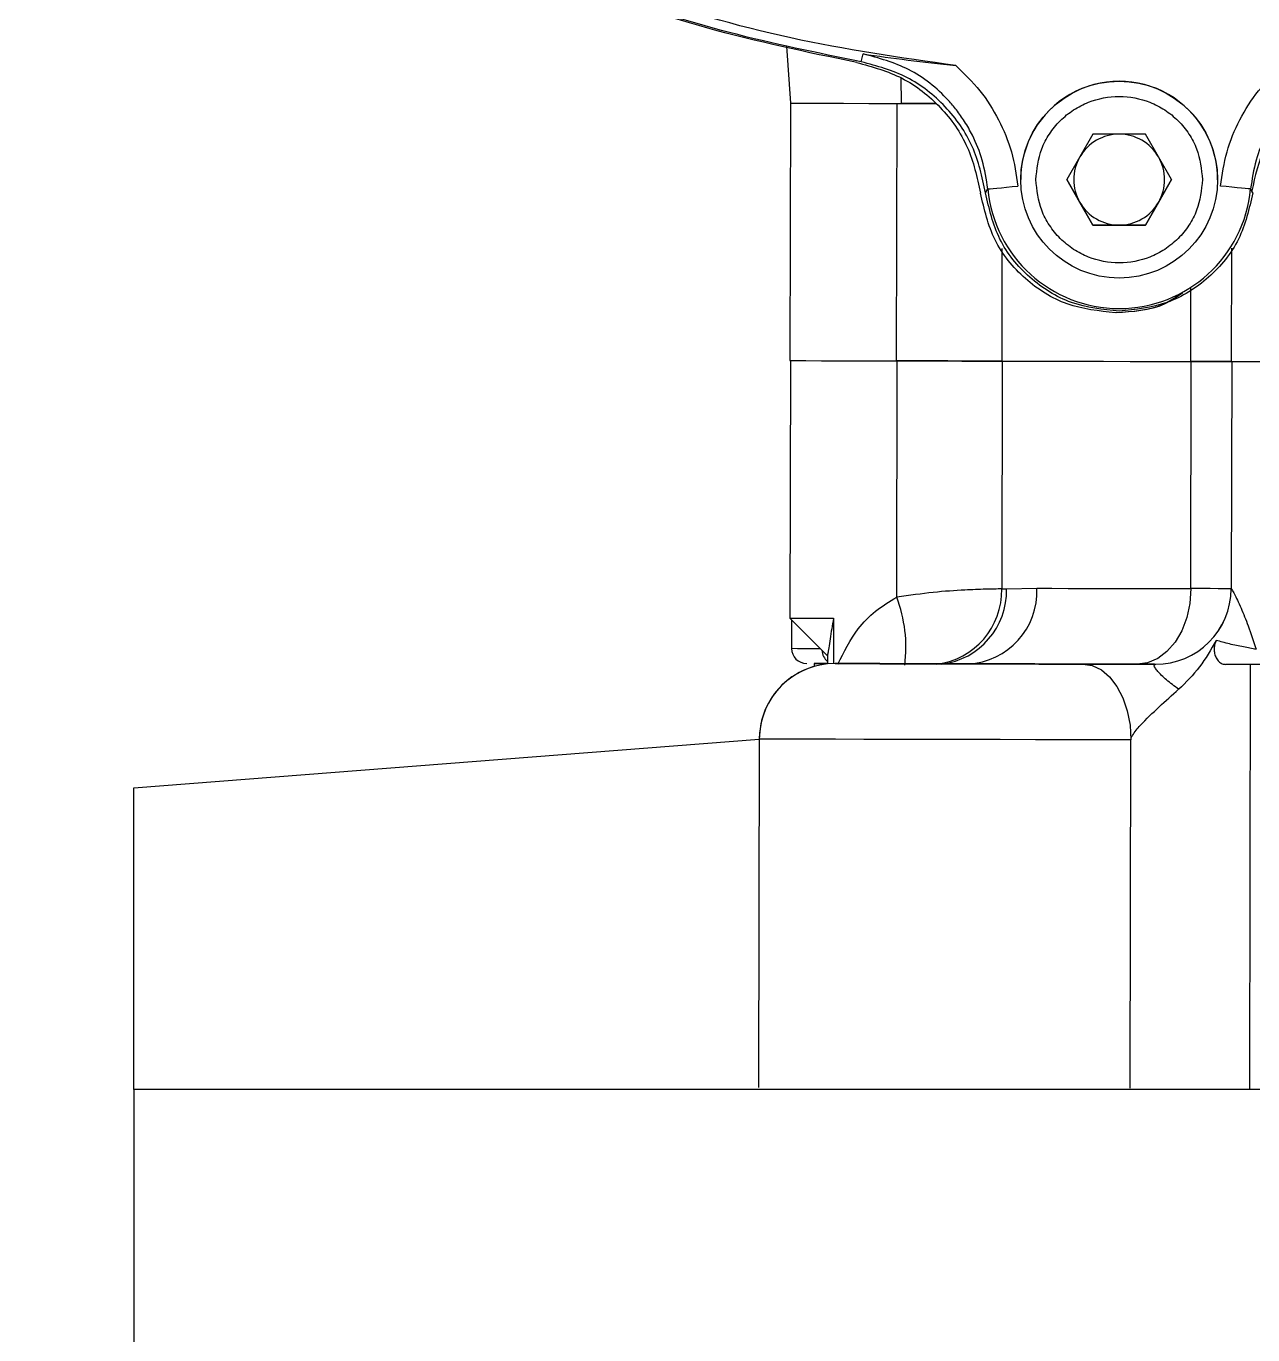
# Model space of a CAD drawing. Header units: millimetres. Extents: x 2085 to 4229, y 754 to 2271.
# Drawn here: x 2658.3 to 2739.3, y 1855.2 to 1941.6 of the extents above; entities that cross this region are included whole.
import ezdxf

# ---------------------------------------------------------------- set-up
doc = ezdxf.new("R2010")
doc.units = ezdxf.units.MM

msp = doc.modelspace()

# ---------------------------------------------------------------- linework, layer by layer
at = {"color": 7, "linetype": 'Continuous', "lineweight": 25}
for p, q in [((2708.51, 1940.29), (2708.765, 1936.532)), ((2713.451, 1939.27), (2713.57, 1939.787)), ((2716.1, 1936.516), (2716.077, 1938.199)), ((2708.765, 1936.532), (2708.728, 1919.532)), ((2715.784, 1919.517), (2715.821, 1936.517)), ((2718.316, 1936.511), (2716.1, 1936.516)), ((2728.746, 1934.484), (2727.014, 1931.484)), ((2732.211, 1934.484), (2728.746, 1934.484)), ((2733.943, 1931.484), (2732.211, 1934.484)), ((2721.653, 1930.619), (2721.802, 1930.869)), ((2723.978, 1931.491), (2723.978, 1931.491)), ((2727.014, 1931.484), (2728.746, 1928.484)), ((2727.88, 1929.984), (2727.014, 1931.484)), ((2732.211, 1928.484), (2733.943, 1931.484)), ((2733.943, 1931.484), (2733.077, 1929.984)), ((2736.978, 1931.478), (2736.978, 1931.478)), ((2739.305, 1930.619), (2739.155, 1930.869)), ((2728.746, 1928.484), (2727.88, 1929.984)), ((2733.077, 1929.984), (2732.211, 1928.484)), ((2728.746, 1928.484), (2732.211, 1928.484)), ((2728.746, 1928.484), (2728.746, 1928.484)), ((2730.478, 1928.484), (2728.746, 1928.484)), ((2732.211, 1928.484), (2730.478, 1928.484)), ((2732.211, 1928.484), (2732.211, 1928.484)), ((2722.739, 1926.928), (2722.723, 1919.502)), ((2737.887, 1926.967), (2737.871, 1919.469)), ((2735.207, 1919.475), (2735.217, 1924.336)), ((2708.765, 1919.532), (2708.728, 1902.532)), ((2715.787, 1903.908), (2715.821, 1919.517)), ((2722.759, 1919.502), (2722.727, 1904.452)), ((2735.207, 1919.475), (2735.215, 1919.475)), ((2735.211, 1904.475), (2735.243, 1919.475)), ((2735.243, 1919.475), (2735.251, 1919.475)), ((2737.908, 1919.469), (2737.876, 1904.469)), ((2722.727, 1904.452), (2723.04, 1904.451)), ((2723.04, 1904.451), (2725.046, 1904.497)), ((2708.728, 1902.532), (2711.223, 1900.026)), ((2708.85, 1902.41), (2708.846, 1900.532)), ((2711.618, 1902.526), (2711.611, 1899.524)), ((2711.223, 1900.167), (2711.222, 1899.501)), ((2710.344, 1899.528), (2710.343, 1899.334)), ((2720.508, 1899.506), (2720.501, 1899.506)), ((2721.44, 1899.505), (2720.844, 1899.506)), ((2731.673, 1899.482), (2731.669, 1899.482)), ((2732.869, 1899.48), (2732.869, 1899.48)), ((2732.869, 1899.48), (2732.869, 1899.48)), ((2739.14, 1899.466), (2739.081, 1871.466)), ((2706.714, 1894.536), (2706.665, 1871.536)), ((2706.714, 1894.536), (2706.714, 1894.536)), ((2731.206, 1871.483), (2731.255, 1894.483)), ((2665.406, 1871.399), (2665.406, 1849.399)), ((2875.406, 1871.399), (2665.406, 1871.399))]:
    msp.add_line(p, q, dxfattribs=at)
at = {"linetype": 'ByBlock'}
for p, q in [((2665.406, 1891.323), (2706.714, 1894.536)), ((2665.406, 1871.399), (2665.406, 1891.323))]:
    msp.add_line(p, q, dxfattribs=at)
at = {"color": 7, "linetype": 'Continuous', "lineweight": 25, "flags": 128}
for points in [[(2708.765, 1936.532), (2708.774, 1936.532), (2709.071, 1936.531), (2709.777, 1936.53), (2710.86, 1936.527), (2712.272, 1936.524), (2713.951, 1936.521), (2715.821, 1936.517)], [(2715.821, 1936.517), (2717.002, 1936.514), (2718.124, 1936.512), (2718.377, 1936.511)], [(2721.802, 1930.869), (2721.846, 1930.873), (2721.964, 1930.885), (2722.15, 1930.902), (2722.398, 1930.926), (2722.698, 1930.954), (2723.039, 1930.986), (2723.409, 1931.021), (2723.793, 1931.058)], [(2739.155, 1930.869), (2739.111, 1930.873), (2738.994, 1930.885), (2738.808, 1930.902), (2738.56, 1930.926), (2738.26, 1930.954), (2737.919, 1930.986), (2737.549, 1931.021), (2737.165, 1931.058)], [(2708.728, 1919.532), (2708.737, 1919.532), (2709.035, 1919.531), (2709.741, 1919.53), (2710.824, 1919.527), (2712.236, 1919.524), (2713.914, 1919.521), (2715.784, 1919.517)], [(2708.728, 1919.532), (2708.737, 1919.532), (2709.035, 1919.531), (2709.741, 1919.53), (2710.824, 1919.527), (2712.236, 1919.524), (2713.914, 1919.521), (2715.784, 1919.517)], [(2708.765, 1919.532), (2708.774, 1919.532), (2709.071, 1919.531), (2709.777, 1919.53), (2710.86, 1919.527), (2712.272, 1919.524), (2713.951, 1919.521), (2715.821, 1919.517)], [(2708.765, 1919.532), (2708.774, 1919.532), (2709.071, 1919.531), (2709.777, 1919.53), (2710.86, 1919.527), (2712.272, 1919.524), (2713.951, 1919.521), (2715.821, 1919.517)], [(2715.784, 1919.517), (2716.965, 1919.514), (2718.088, 1919.512), (2719.135, 1919.509), (2720.09, 1919.507), (2720.939, 1919.506), (2721.667, 1919.504), (2722.265, 1919.503), (2722.723, 1919.502)], [(2722.723, 1919.502), (2722.265, 1919.503), (2721.667, 1919.504), (2720.939, 1919.506), (2720.09, 1919.507), (2719.135, 1919.509), (2718.088, 1919.512), (2716.965, 1919.514), (2715.784, 1919.517)], [(2722.759, 1919.502), (2722.302, 1919.503), (2721.704, 1919.504), (2720.975, 1919.506), (2720.126, 1919.507), (2719.171, 1919.509), (2718.124, 1919.512), (2717.002, 1919.514), (2715.821, 1919.517)], [(2715.821, 1919.517), (2717.002, 1919.514), (2718.124, 1919.512), (2719.171, 1919.509), (2720.126, 1919.507), (2720.975, 1919.506), (2721.704, 1919.504), (2722.302, 1919.503), (2722.759, 1919.502)], [(2722.723, 1919.502), (2723.737, 1919.5), (2724.917, 1919.497), (2726.259, 1919.494), (2727.757, 1919.491), (2729.407, 1919.487), (2731.203, 1919.484), (2733.138, 1919.479), (2735.207, 1919.475)], [(2722.723, 1919.502), (2723.737, 1919.5), (2724.917, 1919.497), (2726.259, 1919.494), (2727.757, 1919.491), (2729.407, 1919.487), (2731.203, 1919.484), (2733.138, 1919.479), (2735.207, 1919.475)], [(2722.759, 1919.502), (2723.774, 1919.5), (2724.954, 1919.497), (2726.295, 1919.494), (2727.794, 1919.491), (2729.444, 1919.487), (2731.239, 1919.483), (2733.175, 1919.479), (2735.243, 1919.475)], [(2722.759, 1919.502), (2723.774, 1919.5), (2724.954, 1919.497), (2726.295, 1919.494), (2727.794, 1919.491), (2729.444, 1919.487), (2731.239, 1919.483), (2733.175, 1919.479), (2735.243, 1919.475)], [(2735.207, 1919.475), (2735.887, 1919.474), (2736.488, 1919.472), (2737.003, 1919.471), (2737.427, 1919.47), (2737.756, 1919.47), (2737.871, 1919.469)], [(2737.871, 1919.469), (2737.757, 1919.47), (2737.429, 1919.47), (2737.006, 1919.471), (2736.493, 1919.472), (2735.893, 1919.474), (2735.215, 1919.475)], [(2735.243, 1919.475), (2735.923, 1919.473), (2736.524, 1919.472), (2737.039, 1919.471), (2737.463, 1919.47), (2737.792, 1919.469), (2737.908, 1919.469)], [(2737.908, 1919.469), (2737.793, 1919.469), (2737.466, 1919.47), (2737.043, 1919.471), (2736.529, 1919.472), (2735.93, 1919.473), (2735.251, 1919.475)], [(2737.871, 1919.469), (2738.009, 1919.469), (2738.493, 1919.468), (2739.303, 1919.466), (2740.404, 1919.464), (2741.746, 1919.461), (2743.272, 1919.458), (2744.912, 1919.454), (2746.595, 1919.45), (2748.246, 1919.447), (2749.792, 1919.444), (2751.164, 1919.441)], [(2737.874, 1919.469), (2738.009, 1919.469), (2738.493, 1919.468), (2739.303, 1919.466), (2740.404, 1919.464), (2741.746, 1919.461), (2743.272, 1919.458), (2744.912, 1919.454), (2746.595, 1919.45), (2748.246, 1919.447), (2749.792, 1919.444), (2751.164, 1919.441)], [(2737.908, 1919.469), (2738.046, 1919.469), (2738.529, 1919.468), (2739.339, 1919.466), (2740.44, 1919.464), (2741.783, 1919.461), (2743.308, 1919.458), (2744.949, 1919.454), (2746.631, 1919.45), (2748.282, 1919.447), (2749.828, 1919.444), (2751.2, 1919.441)], [(2737.91, 1919.469), (2738.046, 1919.469), (2738.529, 1919.468), (2739.339, 1919.466), (2740.44, 1919.464), (2741.783, 1919.461), (2743.308, 1919.458), (2744.949, 1919.454), (2746.631, 1919.45), (2748.282, 1919.447), (2749.828, 1919.444), (2751.2, 1919.441)], [(2725.046, 1904.497), (2726.032, 1904.495), (2727.104, 1904.492), (2728.26, 1904.49), (2729.497, 1904.487), (2730.813, 1904.484), (2732.206, 1904.481), (2733.673, 1904.478), (2735.211, 1904.475)], [(2735.211, 1904.475), (2735.141, 1903.5), (2734.938, 1902.562), (2734.61, 1901.698), (2734.169, 1900.942), (2733.633, 1900.321), (2733.021, 1899.86), (2732.358, 1899.577), (2731.669, 1899.482)], [(2737.876, 1904.469), (2737.76, 1904.469), (2737.431, 1904.47), (2737.007, 1904.471), (2736.492, 1904.472), (2735.891, 1904.473), (2735.211, 1904.475)], [(2708.728, 1902.532), (2708.918, 1902.531), (2709.48, 1902.53), (2710.392, 1902.528), (2711.618, 1902.526)], [(2708.846, 1900.532), (2708.893, 1900.532), (2709.236, 1900.531), (2709.896, 1900.529), (2710.724, 1900.528)], [(2711.222, 1899.527), (2711.122, 1899.527), (2710.565, 1899.528), (2710.346, 1899.528), (2710.478, 1899.528), (2710.953, 1899.527), (2711.222, 1899.527)], [(2720.558, 1899.507), (2721.165, 1899.505), (2722.168, 1899.503), (2722.884, 1899.502), (2723.275, 1899.501), (2723.319, 1899.501), (2723.014, 1899.501), (2722.376, 1899.503), (2721.44, 1899.505)], [(2728.085, 1899.49), (2728.705, 1899.393), (2729.301, 1899.107), (2729.85, 1898.644), (2730.331, 1898.021), (2730.725, 1897.262), (2731.017, 1896.397), (2731.196, 1895.459), (2731.255, 1894.483)], [(2731.255, 1894.483), (2729.323, 1894.487), (2727.204, 1894.492), (2724.949, 1894.497), (2722.614, 1894.502), (2720.257, 1894.507), (2717.935, 1894.512), (2715.708, 1894.516), (2713.628, 1894.521), (2711.748, 1894.525), (2710.115, 1894.528), (2708.768, 1894.531), (2707.74, 1894.534), (2707.059, 1894.535), (2706.739, 1894.536), (2706.714, 1894.536)]]:
    msp.add_lwpolyline(points, dxfattribs=at)
at = {"color": 7, "linetype": 'Continuous', "lineweight": 25}
msp.add_circle((2730.478, 1931.484), 6.5, dxfattribs=at)
for centre, radius, start, end in [((2730.478, 1931.485), 6.5, 359.93876, 180), ((2730.478, 1931.484), 3, 90, 150), ((2730.478, 1931.484), 3, 30, 90), ((2730.478, 1931.484), 3, 150, 210), ((2730.478, 1931.484), 3, 330, 30), ((2730.479, 1931.69), 8.715, 185.40246, 354.59754), ((2730.478, 1931.484), 3, 210, 270), ((2730.478, 1931.484), 3, 270, 330), ((2717.816, 1904.359), 4.912, 277.26115, 1.08356), ((2718.139, 1904.345), 4.902, 277.47784, 1.23352), ((2720.27, 1904.282), 4.782, 272.85392, 2.57258), ((2732.876, 1904.48), 5, 269.87751, 359.87751), ((2732.879, 1904.479), 4.999, 269.88745, 359.88744), ((2737.883, 1906.861), 2.392, 269.82061, 269.88705), ((2707.246, 1900.631), 9.148, 352.43919, 20.99236), ((2709.846, 1900.529), 1, 179.87751, 269.87751), ((2711.902, 1900.46), 1.051, 183.37387, 229.71634), ((2711.714, 1894.525), 5, 89.87751, 179.87751), ((2711.714, 1894.526), 5, 105.91096, 179.87751)]:
    msp.add_arc(centre, radius, start, end, dxfattribs=at)
for points in [[(2719.689, 1939.016), (2716.038, 1939.54), (2708.735, 1940.588), (2698.091, 1943.708), (2687.848, 1947.916), (2678.148, 1953.271), (2669.108, 1959.676), (2660.846, 1967.057), (2653.465, 1975.319), (2647.06, 1984.358), (2641.705, 1994.059), (2637.497, 2004.302), (2634.377, 2014.945), (2633.329, 2022.249), (2632.805, 2025.9)], [(2713.147, 1939.219), (2709.853, 1939.905), (2703.264, 1941.278), (2693.712, 1944.599), (2684.529, 1948.803), (2675.826, 1953.938), (2667.689, 1959.928), (2660.204, 1966.715), (2653.449, 1974.229), (2647.494, 1982.391), (2642.396, 1991.116), (2638.231, 2000.317), (2634.952, 2009.883), (2633.607, 2016.478), (2632.935, 2019.775)], [(2713.451, 1939.27), (2710.537, 1939.858), (2704.71, 1941.034), (2696.215, 1943.786), (2687.986, 1947.234), (2680.115, 1951.434), (2672.615, 1956.279), (2668.021, 1960.053), (2665.725, 1961.941)], [(2713.147, 1939.219), (2714.175, 1938.937), (2716.23, 1938.372), (2718.764, 1936.355), (2720.642, 1933.717), (2721.095, 1931.634), (2721.322, 1930.593)], [(2730.235, 1922.69), (2729.15, 1922.807), (2726.978, 1923.04), (2724.166, 1924.823), (2722.059, 1927.401), (2721.568, 1929.529), (2721.322, 1930.593)], [(2730.479, 1922.799), (2729.404, 1922.913), (2727.253, 1923.14), (2724.467, 1924.904), (2722.38, 1927.458), (2721.895, 1929.565), (2721.653, 1930.619)], [(2739.305, 1930.619), (2739.062, 1929.565), (2738.578, 1927.458), (2736.491, 1924.904), (2733.705, 1923.14), (2731.554, 1922.913), (2730.479, 1922.799)], [(2728.085, 1899.49), (2728.817, 1899.488), (2730.281, 1899.485), (2732.007, 1899.482), (2732.869, 1899.48)]]:
    msp.add_open_spline(points, degree=3, dxfattribs=at)
for points, knots in [([(2713.57, 1939.787), (2714.542, 1939.65), (2716.475, 1939.377), (2718.621, 1939.136), (2719.689, 1939.016)], [0, 0, 0, 0, 0.502443, 1, 1, 1, 1]), ([(2721.802, 1930.869), (2721.706, 1931.51), (2721.521, 1932.733), (2720.919, 1934.213), (2720.304, 1935.302), (2719.762, 1936.068), (2718.667, 1937.356), (2716.708, 1938.935), (2714.602, 1939.507), (2713.57, 1939.787)], [0, 0, 0, 0, 0.149059, 0.284486, 0.365253, 0.437407, 0.500452, 0.755467, 1, 1, 1, 1]), ([(2747.388, 1939.787), (2746.354, 1939.512), (2744.961, 1939.141), (2743.426, 1938.187), (2742.546, 1937.508), (2741.707, 1936.693), (2740.881, 1935.674), (2740.099, 1934.363), (2739.437, 1932.734), (2739.252, 1931.51), (2739.155, 1930.869)], [0, 0, 0, 0, 0.24429, 0.329036, 0.41449, 0.500125, 0.597992, 0.71577, 0.851072, 1, 1, 1, 1]), ([(2721.653, 1930.619), (2721.427, 1931.665), (2720.975, 1933.753), (2719.096, 1936.402), (2716.551, 1938.423), (2714.485, 1938.988), (2713.451, 1939.27)], [0, 0, 0, 0, 0.250065, 0.499446, 0.749386, 1, 1, 1, 1]), ([(2719.689, 1939.016), (2720.242, 1938.482), (2721.344, 1937.418), (2722.563, 1935.461), (2723.45, 1933.332), (2723.678, 1931.817), (2723.793, 1931.058)], [0, 0, 0, 0, 0.250755, 0.499989, 0.749233, 1, 1, 1, 1]), ([(2737.165, 1931.058), (2737.279, 1931.817), (2737.508, 1933.332), (2738.395, 1935.461), (2739.614, 1937.418), (2740.716, 1938.482), (2741.268, 1939.016)], [0, 0, 0, 0, 0.250767, 0.500011, 0.749245, 1, 1, 1, 1]), ([(2747.394, 1939.146), (2746.365, 1938.868), (2744.306, 1938.312), (2741.766, 1936.306), (2739.907, 1933.731), (2739.455, 1931.713), (2739.236, 1930.735)], [0, 0, 0, 0, 0.253769, 0.507538, 0.761308, 1, 1, 1, 1]), ([(2724.978, 1931.484), (2725.052, 1932.176), (2725.165, 1933.241), (2725.851, 1934.521), (2726.561, 1935.401), (2727.442, 1936.116), (2728.722, 1936.78), (2730.478, 1937.117), (2732.235, 1936.78), (2733.515, 1936.116), (2734.396, 1935.401), (2735.106, 1934.521), (2735.792, 1933.241), (2735.905, 1932.176), (2735.978, 1931.484)], [0, 0, 0, 0, 0.119728, 0.18418, 0.25, 0.31582, 0.380272, 0.5, 0.619728, 0.68418, 0.75, 0.81582, 0.880272, 1, 1, 1, 1]), ([(2735.978, 1931.484), (2735.905, 1930.793), (2735.792, 1929.728), (2735.106, 1928.448), (2734.396, 1927.568), (2733.515, 1926.853), (2732.235, 1926.189), (2730.478, 1925.852), (2728.722, 1926.189), (2727.442, 1926.853), (2726.561, 1927.568), (2725.851, 1928.448), (2725.165, 1929.728), (2725.052, 1930.793), (2724.978, 1931.484)], [0, 0, 0, 0, 0.119728, 0.18418, 0.25, 0.31582, 0.380272, 0.5, 0.619728, 0.68418, 0.75, 0.81582, 0.880272, 1, 1, 1, 1]), ([(2734.651, 1924.004), (2734.25, 1923.733), (2732.945, 1922.851), (2731.344, 1922.756), (2730.235, 1922.69)], [0, 0, 0, 0, 0.307191, 1, 1, 1, 1]), ([(2734.688, 1924.003), (2734.287, 1923.733), (2732.981, 1922.851), (2731.381, 1922.756), (2730.272, 1922.69)], [0, 0, 0, 0, 0.307191, 1, 1, 1, 1]), ([(2720.287, 1904.38), (2719.619, 1904.34), (2718.284, 1904.261), (2716.619, 1904.026), (2715.787, 1903.908)], [0, 0, 0, 0, 0.500537, 1, 1, 1, 1]), ([(2722.727, 1904.452), (2722.409, 1904.45), (2721.824, 1904.448), (2720.77, 1904.401), (2720.287, 1904.38)], [0, 0, 0, 0, 0.542014, 1, 1, 1, 1]), ([(2737.878, 1904.469), (2737.894, 1904.452), (2737.927, 1904.417), (2738.079, 1904.141), (2738.283, 1903.728), (2738.589, 1903.049), (2739.026, 1901.973), (2739.353, 1900.991), (2739.527, 1900.466)], [0, 0, 0, 0, 0.124474, 0.250966, 0.371475, 0.500104, 0.732177, 1, 1, 1, 1]), ([(2711.894, 1899.486), (2712.296, 1900.292), (2712.943, 1901.587), (2714.345, 1903.032), (2715.307, 1903.616), (2715.787, 1903.908)], [0, 0, 0, 0, 0.452471, 0.726719, 1, 1, 1, 1]), ([(2711.618, 1902.526), (2711.536, 1902.055), (2711.371, 1901.102), (2711.233, 1900.104), (2711.24, 1900.15), (2711.242, 1900.167)], [0, 0, 0, 0, 0.3787431, 0.7674108, 1, 1, 1, 1]), ([(2736.89, 1901.053), (2736.539, 1900.445), (2735.824, 1899.208), (2734.885, 1898.291), (2734.408, 1897.824)], [0, 0, 0, 0, 0.491871, 1, 1, 1, 1]), ([(2736.89, 1901.053), (2736.848, 1900.958), (2736.764, 1900.767), (2736.736, 1900.431), (2736.785, 1900.104), (2736.913, 1899.816), (2737.105, 1899.6), (2737.313, 1899.486), (2737.452, 1899.475), (2737.507, 1899.47)], [0, 0, 0, 0, 0.14912, 0.298298, 0.446342, 0.594552, 0.744742, 0.898673, 1, 1, 1, 1]), ([(2739.527, 1900.466), (2739.253, 1900.517), (2738.685, 1900.622), (2737.686, 1900.829), (2737.167, 1900.975), (2736.89, 1901.053)], [0, 0, 0, 0, 0.304331, 0.628037, 1, 1, 1, 1]), ([(2710.364, 1899.528), (2710.483, 1899.528), (2710.693, 1899.528), (2711.061, 1899.527), (2711.222, 1899.527)], [0, 0, 0, 0, 0.563769, 1, 1, 1, 1]), ([(2714.268, 1899.52), (2713.901, 1899.52), (2713.146, 1899.522), (2712.337, 1899.524), (2711.817, 1899.525), (2711.663, 1899.525), (2711.888, 1899.525), (2712.471, 1899.523), (2713.353, 1899.522), (2714.477, 1899.519), (2715.827, 1899.516), (2717.414, 1899.513), (2719.214, 1899.509), (2721.141, 1899.505), (2723.092, 1899.501), (2724.952, 1899.497), (2726.65, 1899.493), (2727.615, 1899.491), (2728.085, 1899.49)], [0, 0, 0, 0, 0.058661, 0.120493, 0.184636, 0.25, 0.315364, 0.379507, 0.441339, 0.5, 0.558661, 0.620493, 0.684636, 0.75, 0.815364, 0.879507, 0.941339, 1, 1, 1, 1]), ([(2720.501, 1899.506), (2720.541, 1899.506), (2720.636, 1899.506), (2719.528, 1899.508), (2717.475, 1899.513), (2715.329, 1899.517), (2714.268, 1899.52)], [0, 0, 0, 0, 0.193483, 0.464242, 0.735, 1, 1, 1, 1]), ([(2731.669, 1899.482), (2730.188, 1899.486), (2727.225, 1899.492), (2723.471, 1899.5), (2721.495, 1899.504), (2720.508, 1899.506)], [0, 0, 0, 0, 0.333233, 0.666755, 1, 1, 1, 1]), ([(2732.821, 1899.48), (2732.808, 1899.48), (2732.705, 1899.48), (2732.334, 1899.481), (2731.892, 1899.482), (2731.673, 1899.482)], [0, 0, 0, 0, 0.069205, 0.539409, 1, 1, 1, 1]), ([(2734.407, 1897.825), (2734.126, 1898.035), (2733.565, 1898.454), (2733.07, 1898.947), (2732.85, 1899.228), (2732.742, 1899.432), (2732.819, 1899.461), (2732.869, 1899.48)], [0, 0, 0, 0, 0.250311, 0.499842, 0.620219, 0.750773, 1, 1, 1, 1]), ([(2740.318, 1899.464), (2740.151, 1899.464), (2739.822, 1899.465), (2739.252, 1899.466), (2738.649, 1899.467), (2737.994, 1899.469), (2737.672, 1899.47), (2737.507, 1899.47)], [0, 0, 0, 0, 0.182654, 0.360866, 0.578026, 0.783693, 1, 1, 1, 1]), ([(2731.255, 1894.483), (2731.26, 1894.527), (2731.272, 1894.638), (2731.471, 1894.99), (2732.481, 1896.123), (2733.543, 1897.062), (2734.407, 1897.825)], [0, 0, 0, 0, 0.023667, 0.060629, 0.235966, 1, 1, 1, 1])]:
    msp.add_open_spline(points, degree=3, knots=knots, dxfattribs=at)

doc.saveas('drawing.dxf')
